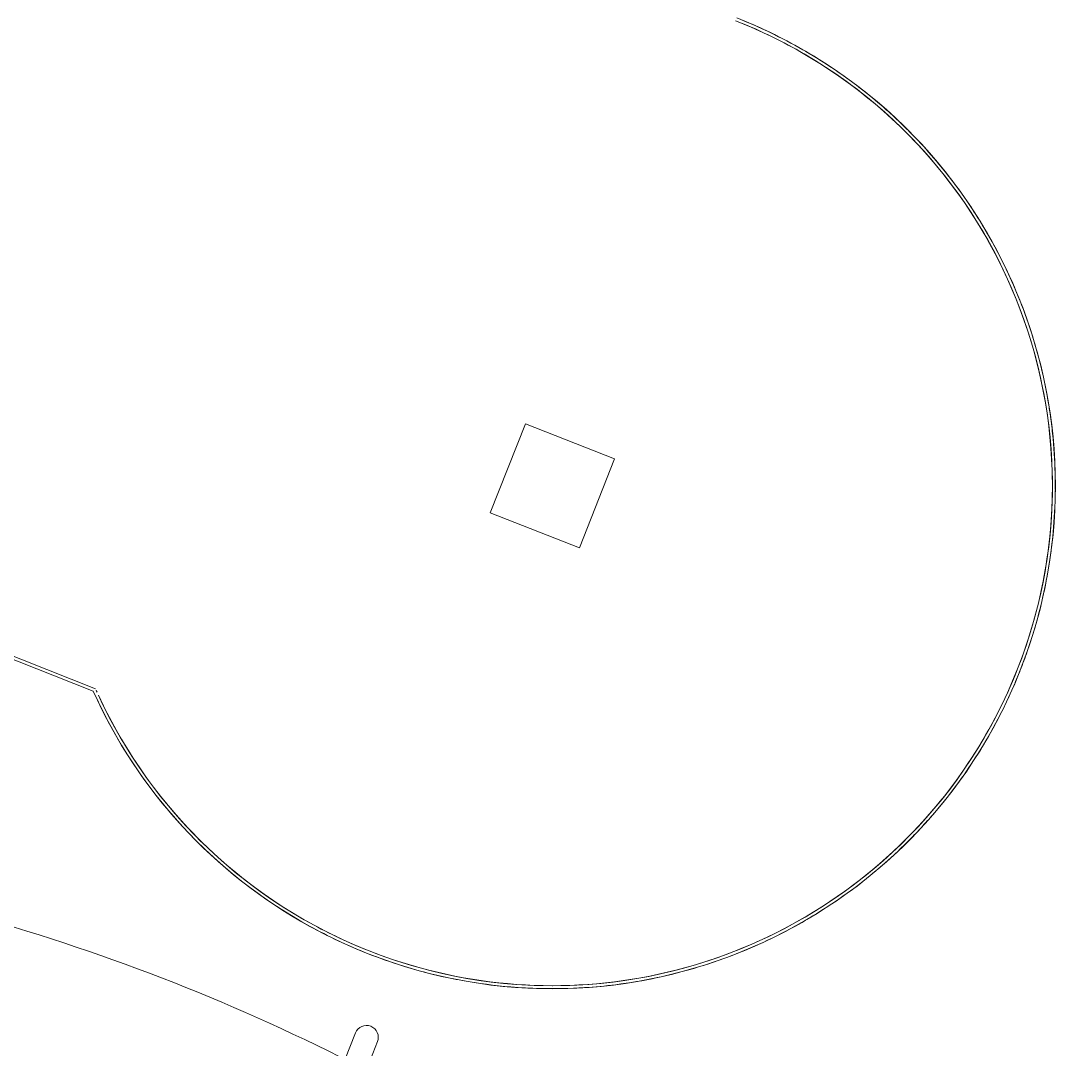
# Model space of a CAD drawing. Header units: inches. Extents: x -13 to 4331, y -638 to 2885.
# Drawn here: x 3437.65 to 3480.85, y 1945.57 to 1988.52 of the extents above; entities that cross this region are included whole.
import ezdxf

# ---------------------------------------------------------------- set-up
doc = ezdxf.new("R2010")
doc.units = ezdxf.units.IN
doc.header["$MEASUREMENT"] = 0
doc.layers.add('I-FURN', color=30, linetype='Continuous', lineweight=9)
doc.layers.add('I-FURN-PNLS', color=30, linetype='Continuous', lineweight=9)

# ---------------------------------------------------------------- blocks, each defined once
blk = doc.blocks.new('Zira Wksta 12 - Type 1-V33-FIRST FLOOR POWER _ SIGNAL')
at = {"layer": 'I-FURN'}
for p, q in [((-49, -13), (-53, -13)), ((-53, -13), (-53, -17)), ((-53, -17), (-53, -13)), ((-53, -13), (-49, -13)), ((-49, -17), (-49, -13)), ((-49, -13), (-49, -17)), ((-53, -17), (-49, -17)), ((-49, -17), (-53, -17))]:
    blk.add_line(p, q, dxfattribs=at)
at = {"layer": 'I-FURN-PNLS'}
for p, q in [((-36.303, 0), (0, 0)), ((0, 0), (-36.303, 0)), ((-36.303, 0), (0, 0)), ((-36.354, -0.125), (-0.125, -0.125)), ((-0.125, -0.125), (-36.354, -0.125)), ((-0.125, -0.125), (-36.354, -0.125)), ((-36.354, -0.125), (-0.125, -0.125)), ((-36.303, 0), (0, 0))]:
    blk.add_line(p, q, dxfattribs=at)
for radius, start, end in [(21, 90, 270), (21, 90, 270), (20.875, 90, 180), (20.875, 90, 180), (20.875, 90, 180), (20.875, 90, 122.7273), (21, 98.382, 101.1684), (21, 98.382, 101.1684), (21, 90, 98.382), (21, 90, 98.382), (21, 45.5847, 90), (21, 45.5847, 90), (21, 82.5974, 90), (21, 45.5847, 90), (20.875, 82.5741, 90), (20.875, 46.247, 90), (20.875, 46.247, 90), (20.875, 46.247, 90), (20.875, 46.247, 82.5741), (21, 45.5847, 82.5974), (21, 101.1684, 106.7644), (21, 101.1684, 106.7644), (21, 106.7644, 110.1031), (21, 106.7644, 110.1031), (21, 110.1031, 115.1473), (21, 110.1031, 115.1473), (21, 115.1473, 118.7187), (21, 115.1473, 118.7187), (21, 118.7187, 123.5308), (21, 118.7187, 123.5308), (20.875, 122.7273, 155.4545), (21, 123.5308, 127.228), (21, 123.5308, 127.228), (21, 127.228, 131.915), (21, 127.228, 131.915), (21, 131.915, 135.6889), (21, 131.915, 135.6889), (21, 135.6889, 140.3), (21, 135.6889, 140.3), (20.875, 45.6338, 45.8727), (20.875, 45.6338, 45.8727), (20.875, 45.6338, 45.8727), (20.875, 45.6338, 45.8727), (21, 140.3, 144.1238), (21, 140.3, 144.1238), (21, 144.1238, 148.6861), (21, 144.1238, 148.6861), (21, 148.6861, 152.5432), (21, 148.6861, 152.5432), (21, 152.5432, 157.0735), (21, 152.5432, 157.0735), (20.875, 155.4545, 180), (21, 157.0735, 158.8697), (21, 157.0735, 158.8697), (21, 158.9402, 160.9524), (21, 158.9402, 160.9524), (21, 160.9524, 165.4626), (21, 160.9524, 165.4626), (21, 165.4626, 169.3548), (21, 165.4626, 169.3548), (21, 169.3548, 173.8538), (21, 169.3548, 173.8538), (21, 173.8538, 177.7523), (21, 173.8538, 177.7523), (21, 177.7523, 180), (21, 177.7523, 180), (21, 180, 182.2477), (21, 180, 182.2477), (20.875, 180, 270), (20.875, 180, 270), (20.875, 180, 270), (20.875, 180, 261.8182), (21, 182.2477, 186.1462), (21, 182.2477, 186.1462), (21, 186.1462, 190.6452), (21, 186.1462, 190.6452), (21, 190.6452, 194.5374), (21, 190.6452, 194.5374), (21, 194.5374, 199.0476), (21, 194.5374, 199.0476), (21, 199.0476, 200.954), (21, 199.0476, 200.954), (21, 201.0598, 202.9265), (21, 201.0598, 202.9265), (21, 202.9265, 207.4568), (21, 202.9265, 207.4568), (21, 207.4568, 209.7141), (21, 207.4568, 209.7141), (21, 209.7632, 211.3139), (21, 209.7632, 211.3139), (21, 211.3139, 215.8762), (21, 211.3139, 215.8762), (21, 215.8762, 219.7), (21, 215.8762, 219.7), (21, 219.7, 224.3111), (21, 219.7, 224.3111), (21, 224.3111, 228.085), (21, 224.3111, 228.085), (21, 228.085, 232.772), (21, 228.085, 232.772), (21, 232.772, 236.4692), (21, 232.772, 236.4692), (21, 236.4692, 241.2813), (21, 236.4692, 241.2813), (21, 241.2813, 244.8527), (21, 241.2813, 244.8527), (21, 244.8527, 249.8969), (21, 244.8527, 249.8969), (21, 249.8969, 253.2356), (21, 249.8969, 253.2356), (21, 253.2356, 258.8316), (21, 253.2356, 258.8316), (21, 258.8316, 261.618), (21, 258.8316, 261.618), (21, 261.618, 270), (21, 261.618, 270), (20.875, 261.8182, 270)]:
    blk.add_arc((-51, -15), radius, start, end, dxfattribs=at)
blk = doc.blocks.new('F-Haworth_Chair_X99-Seminar - X99 Seminar Chair with Glides-V34-FIRST FLOOR POWER _ SIGNAL')
at = {"layer": 'I-FURN'}
for p, q in [((-8.82, 9.436), (-8.82, 10.778)), ((-7.829, 10.778), (-7.829, 9.57)), ((7.829, 9.57), (7.829, 10.778)), ((8.82, 10.778), (8.82, 9.436)), ((-7.829, 9.57), (-7.829, -2.271)), ((7.829, -2.271), (7.829, 9.57)), ((-8.82, -0.893), (-8.82, 9.436)), ((8.82, 9.436), (8.82, -0.893)), ((-11.324, 5.482), (-11.295, 6.317)), ((-9.919, 6.365), (-9.919, 5.365)), ((9.919, 5.365), (9.919, 6.365)), ((11.295, 6.317), (11.324, 5.482)), ((-11.324, -5.058), (-11.324, 5.482)), ((-9.919, 5.365), (-9.567, -4.966)), ((9.567, -4.966), (9.919, 5.365)), ((11.324, 5.482), (11.324, -5.058)), ((-10.07, -0.893), (-9.705, -0.893)), ((-10.07, -2.271), (-10.07, -0.893)), ((-9.705, -0.893), (-9.197, -0.893)), ((-9.197, -0.893), (-8.82, -0.893)), ((8.82, -0.893), (9.197, -0.893)), ((9.197, -0.893), (9.705, -0.893)), ((9.705, -0.893), (10.07, -0.893)), ((10.07, -0.893), (10.07, -2.271)), ((-10.038, -2.271), (-10.07, -2.271)), ((-10.038, -4.991), (-10.038, -2.271)), ((-9.042, -2.271), (-9.042, -3.122)), ((-7.829, -2.271), (-9.042, -2.271)), ((9.042, -2.271), (7.829, -2.271)), ((9.042, -3.122), (9.042, -2.271)), ((10.038, -2.271), (10.038, -4.991)), ((10.07, -2.271), (10.038, -2.271)), ((-9.066, -3.197), (-9.074, -3.122)), ((-9.071, -3.122), (9.071, -3.122)), ((-8.898, -4.801), (-9.066, -3.197)), ((-9.042, -3.122), (-9.042, -3.429)), ((-9.042, -3.429), (-9.042, -3.624)), ((9.066, -3.197), (8.898, -4.801)), ((9.042, -3.429), (9.042, -3.122)), ((9.042, -3.624), (9.042, -3.429)), ((9.074, -3.122), (9.066, -3.197)), ((-9.042, -3.624), (-9.042, -5.987)), ((9.042, -5.987), (9.042, -3.624)), ((-10.038, -6.814), (-10.038, -4.995)), ((-8.878, -4.986), (-8.886, -4.91)), ((-8.748, -6.225), (-8.878, -4.986)), ((8.878, -4.986), (8.748, -6.225)), ((8.886, -4.91), (8.878, -4.986)), ((10.038, -4.995), (10.038, -6.814)), ((-9.126, -5.919), (-8.071, -6.772)), ((-9.042, -5.987), (-9.042, -7.403)), ((8.071, -6.772), (9.126, -5.919)), ((9.042, -7.403), (9.042, -5.987)), ((-8.681, -6.866), (-8.748, -6.225)), ((8.748, -6.225), (8.681, -6.866)), ((-10.038, -10.021), (-10.038, -6.814)), ((-8.623, -7.419), (-8.681, -6.866)), ((-8.61, -6.81), (-8.235, -6.946)), ((-8.071, -6.772), (-7.947, -6.872)), ((7.947, -6.872), (8.071, -6.772)), ((8.235, -6.946), (8.61, -6.81)), ((8.676, -6.912), (8.623, -7.419)), ((10.038, -6.814), (10.038, -10.021)), ((-9.042, -7.403), (-9.042, -10.021)), ((-8.604, -7.597), (-8.621, -7.429)), ((-8.488, -7.597), (-8.562, -7.597)), ((-8.423, -7.569), (-8.345, -11.369)), ((-8.342, -11.518), (-8.423, -7.569)), ((-7.645, -7.597), (-8.402, -7.597)), ((7.645, -7.597), (-7.645, -7.597)), ((8.402, -7.597), (7.645, -7.597)), ((8.423, -7.569), (8.342, -11.518)), ((8.345, -11.369), (8.423, -7.569)), ((8.562, -7.597), (8.488, -7.597)), ((8.621, -7.429), (8.604, -7.597)), ((9.042, -10.021), (9.042, -7.403)), ((-7.182, -7.994), (-7.207, -8.133)), ((7.207, -8.133), (7.182, -7.994))]:
    blk.add_line(p, q, dxfattribs=at)
for centre, radius, start, end in [((-8.324, 10.778), 0.495, 0, 180), ((8.324, 10.778), 0.495, 0, 180), ((0, -75.008), 84.963, 84.14745, 95.85255), ((-8.213, 8.279), 1.314, 110.0433, 159.9567), ((8.213, 8.279), 1.314, 20.0433, 69.9567), ((144.065, 7.322), 153.519, 179.47495, 184.52132), ((-144.065, 7.322), 153.519, 355.47868, 0.52505), ((-10.584, 5.679), 0.956, 45.8901, 138.1099), ((10.584, 5.679), 0.956, 41.8901, 134.1099), ((-7.872, -3.924), 3.634, 198.1789, 238.0478), ((-8.183, -4.904), 1.385, 182.8013, 227.1078), ((-8.236, -4.592), 0.763, 194.2338, 275.7662), ((8.236, -4.592), 0.763, 264.2338, 345.7662), ((8.183, -4.904), 1.385, 312.8922, 357.1987), ((7.872, -3.924), 3.634, 301.9522, 341.8211), ((-11.319, -48.077), 42.842, 79.9767, 85.7699), ((11.319, -48.077), 42.842, 94.2301, 100.0233), ((0, 15.966), 22.194, 259.9767, 280.0233), ((-8.28, -7.327), 0.613, 122.5427, 170.0936), ((-7.37, -7.548), 1.054, 95.9554, 181.1786), ((-6.554, -6.763), 1.382, 185.0878, 212.4248), ((0, 26.495), 33.832, 257.2285, 282.7715), ((7.37, -7.548), 1.054, 358.8214, 84.0446), ((6.554, -6.763), 1.382, 327.5752, 354.9122), ((8.28, -7.327), 0.613, 9.9064, 57.4573), ((-4.708, 1.148), 9.612, 238.0478, 243.9964), ((-5.201, -7.865), 3.739, 170.0936, 184.0143), ((-7.37, -7.548), 1.054, 145.2002, 181.1786), ((7.37, -7.548), 1.054, 358.8214, 34.7998), ((5.201, -7.865), 3.739, 355.9857, 9.9064), ((4.708, 1.148), 9.612, 296.0036, 301.9522), ((-4.708, 1.148), 9.612, 243.9964, 246.4906), ((-4.708, 1.148), 9.612, 246.6393, 247.073), ((-4.708, 1.148), 9.612, 247.2631, 254.9334), ((-6.554, -6.763), 1.382, 214.0187, 242.9497), ((6.554, -6.763), 1.382, 297.0503, 325.9813), ((4.708, 1.148), 9.612, 285.0666, 292.7369), ((4.708, 1.148), 9.612, 292.927, 293.3607), ((4.708, 1.148), 9.612, 293.5094, 296.0036), ((-36.062, -10.03), 27.198, 357.4882, 4.0143), ((36.062, -10.03), 27.198, 175.9857, 182.5118), ((-9.54, -10.021), 0.498, 180, 0), ((9.54, -10.021), 0.498, 180, 0), ((0.002, 20.729), 33.165, 254.4478, 255.4234), ((-0.002, 20.729), 33.165, 284.5766, 285.5522), ((0.001, 20.292), 32.885, 255.304, 284.6925)]:
    blk.add_arc(centre, radius, start, end, dxfattribs=at)

msp = doc.modelspace()

# ---------------------------------------------------------------- block references
at = {"layer": 'I-FURN'}
for name, p, rotation in [('Zira Wksta 12 - Type 1-V33-FIRST FLOOR POWER _ SIGNAL', (3406.901, 1973.832), 158.5023780693365), ('F-Haworth_Chair_X99-Seminar - X99 Seminar Chair with Glides-V34-FIRST FLOOR POWER _ SIGNAL', (3440.391, 1939.09), 338.5023780693366)]:
    msp.add_blockref(name, p, dxfattribs=dict(at, rotation=rotation))

doc.saveas('drawing.dxf')
